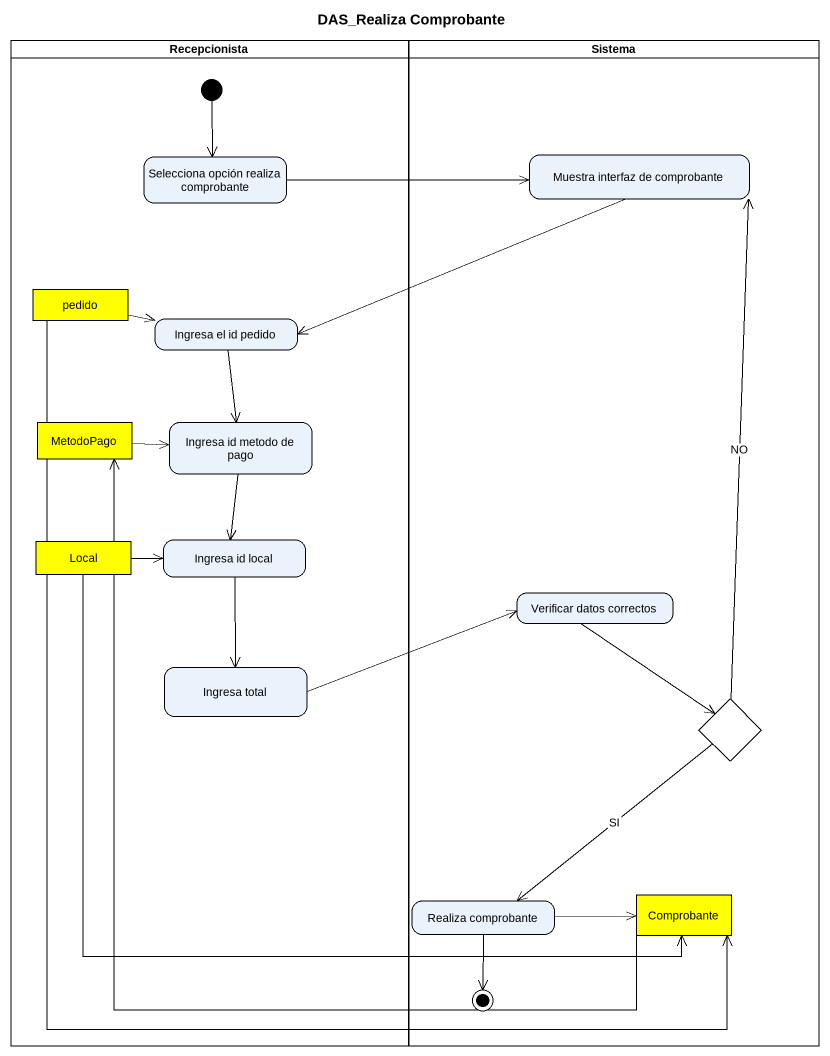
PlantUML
@startuml
title DAS_Realiza Comprobante
hide empty description
state Recepcionista <<partition>> {
  state "Selecciona opción realiza comprobante" as Selecciona_opción_realiza
  state pedido <<object>> #FFFF00
  state "Ingresa el id pedido" as Ingresa_el_id_pedido
  state MetodoPago <<object>> #FFFF00
  state "Ingresa id metodo de pago" as Ingresa_id_metodo_de_pago
  state Local <<object>> #FFFF00
  state "Ingresa id local" as Ingresa_id_local
  state "Ingresa total" as Ingresa_total
  [*] --> Selecciona_opción_realiza
}
state Sistema <<partition>> {
  state "Muestra interfaz de comprobante" as Muestra_interfaz_de
  state "Verificar datos correctos" as Verificar_datos_correctos
  state choice1 <<choice>>
  state Comprobante <<object>> #FFFF00
  state "Realiza comprobante" as Realiza_comprobante
  Realiza_comprobante --> [*]
}
Selecciona_opción_realiza -right-> Muestra_interfaz_de
Muestra_interfaz_de -left-> Ingresa_el_id_pedido
pedido -right-> Ingresa_el_id_pedido
pedido --> Comprobante
Ingresa_el_id_pedido --> Ingresa_id_metodo_de_pago
MetodoPago -right-> Ingresa_id_metodo_de_pago
Ingresa_id_metodo_de_pago --> Ingresa_id_local
Local -right-> Ingresa_id_local
Local -right-> Comprobante
Ingresa_id_local --> Ingresa_total
Verificar_datos_correctos --> choice1
Ingresa_total -right-> Verificar_datos_correctos
choice1 -up-> Muestra_interfaz_de : NO
choice1 --> Realiza_comprobante : SI
Comprobante -up-> MetodoPago
Realiza_comprobante -right-> Comprobante
@enduml
